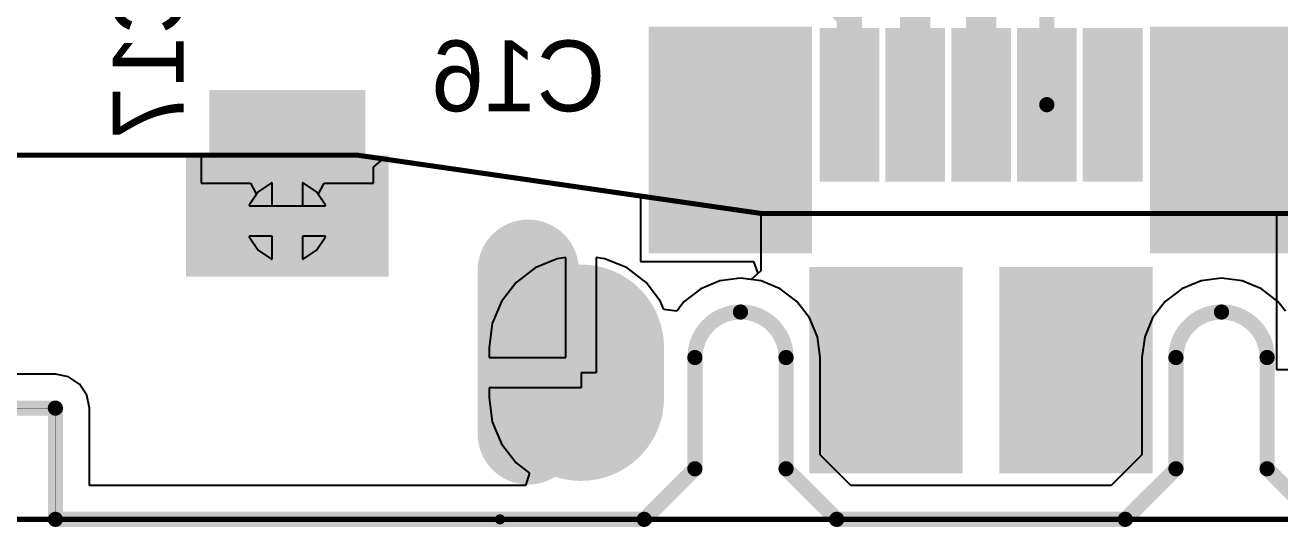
# Model space of a CAD drawing. Header units: millimetres. Extents: x 111 to 521, y 105 to 375.
# Drawn here: x 190.42 to 202.81, y 150.86 to 155.82 of the extents above; entities that cross this region are included whole.
import ezdxf

# ---------------------------------------------------------------- set-up
doc = ezdxf.new("R2010")
doc.units = ezdxf.units.MM
for name, color, linetype in [('BottomLayer', 5, 'Continuous'), ('BottomOverlay', 54, 'Continuous'), ('BottomPaste', 16, 'Continuous'), ('BottomSolder', 6, 'Continuous'), ('DrillDrawing', 1, 'Continuous'), ('KeepOutLayer', 6, 'Continuous'), ('Mechanical1', 6, 'Continuous'), ('Mechanical15', 56, 'Continuous'), ('MidLayer2', 76, 'Continuous'), ('MidLayer3', 90, 'Continuous'), ('MultiLayer', 9, 'Continuous'), ('PadHoleLayer', 156, 'Continuous'), ('TopLayer', 1, 'Continuous'), ('TopSolder', 216, 'Continuous'), ('ViaHoleLayer', 16, 'Continuous')]:
    doc.layers.add(name, color=color, linetype=linetype)

msp = doc.modelspace()

# ---------------------------------------------------------------- linework, layer by layer
at = {"layer": 'BottomLayer'}
for p, q in [((189.863, 154.534), (192.163, 154.534)), ((192.163, 154.534), (192.163, 154.259)), ((193.863, 154.415), (193.959, 154.498)), ((193.863, 154.259), (193.863, 154.415)), ((193.959, 154.498), (196.5, 154.131)), ((192.163, 154.259), (192.648, 154.259)), ((192.708, 154.147), (192.636, 154.04)), ((192.648, 154.259), (192.708, 154.147)), ((193.318, 154.147), (193.378, 154.259)), ((193.39, 154.04), (193.318, 154.147)), ((193.378, 154.259), (193.863, 154.259)), ((192.636, 154.04), (192.635, 154.034)), ((192.635, 154.034), (193.391, 154.034)), ((193.391, 154.034), (193.39, 154.04)), ((196.5, 154.131), (196.5, 153.484)), ((205.013, 153.959), (202.779, 153.959)), ((202.779, 153.959), (202.779, 152.417)), ((192.863, 153.734), (192.635, 153.734)), ((192.635, 153.734), (192.636, 153.728)), ((192.636, 153.728), (192.724, 153.596)), ((192.863, 153.506), (192.863, 153.734)), ((193.391, 153.734), (193.163, 153.734)), ((193.163, 153.734), (193.163, 153.506)), ((193.301, 153.596), (193.39, 153.728)), ((193.39, 153.728), (193.391, 153.734)), ((192.724, 153.596), (192.857, 153.507)), ((193.169, 153.507), (193.301, 153.596)), ((195.763, 153.522), (195.678, 153.511)), ((195.763, 152.534), (195.763, 153.522)), ((196.148, 153.511), (196.063, 153.522)), ((196.063, 153.522), (196.063, 152.384)), ((192.857, 153.507), (192.863, 153.506)), ((193.163, 153.506), (193.169, 153.507)), ((195.459, 153.42), (195.271, 153.276)), ((195.678, 153.511), (195.459, 153.42)), ((196.367, 153.42), (196.148, 153.511)), ((196.555, 153.276), (196.367, 153.42)), ((196.5, 153.484), (197.615, 153.484)), ((197.615, 153.484), (197.66, 153.365)), ((195.271, 153.276), (195.127, 153.088)), ((196.699, 153.088), (196.555, 153.276)), ((197.285, 153.293), (197.095, 153.214)), ((197.488, 153.32), (197.285, 153.293)), ((197.592, 153.306), (197.488, 153.32)), ((197.66, 153.365), (197.592, 153.306)), ((197.095, 153.214), (196.932, 153.089)), ((195.127, 153.088), (195.036, 152.869)), ((196.732, 153.009), (196.699, 153.088)), ((196.932, 153.089), (196.858, 152.992)), ((196.858, 152.992), (196.732, 153.009)), ((195.036, 152.869), (195.005, 152.634)), ((195.005, 152.634), (195.005, 152.534)), ((195.005, 152.534), (195.763, 152.534)), ((202.779, 152.417), (205.013, 152.409)), ((190.723, 152.369), (189.223, 152.369)), ((190.851, 152.344), (190.723, 152.369)), ((190.96, 152.271), (190.851, 152.344)), ((196.063, 152.384), (195.913, 152.384)), ((195.913, 152.384), (195.913, 152.234)), ((191.033, 152.162), (190.96, 152.271)), ((191.058, 152.034), (191.033, 152.162)), ((195.913, 152.234), (195.005, 152.234)), ((195.005, 152.234), (195.005, 152.134)), ((195.005, 152.134), (195.036, 151.899)), ((191.058, 151.269), (191.058, 152.034)), ((195.036, 151.899), (195.127, 151.68)), ((195.127, 151.68), (195.271, 151.492)), ((195.271, 151.492), (195.404, 151.39)), ((195.404, 151.39), (195.364, 151.269)), ((195.364, 151.269), (191.058, 151.269))]:
    msp.add_line(p, q, dxfattribs=at)
for points, const_width in [([(199.863, 155.034), (199.863, 157.034)], 0.3), ([(198.238, 156.234), (198.563, 155.909)], 0.25), ([(199.213, 155.034), (199.213, 156.159)], 0.3), ([(200.513, 155.034), (200.513, 156.159)], 0.15), ([(198.563, 155.034), (198.563, 155.909)], 0.25), ([(193.013, 153.884), (193.013, 154.759)], 0.25), ([(195.392, 151.778), (195.392, 153.398)], 1)]:
    msp.add_lwpolyline(points, dxfattribs=dict(at, const_width=const_width))
for points, const_width in [([(198.5, 155.909, 1), (198.625, 155.909, 1)], 0.125), ([(198.5, 155.909, 1), (198.625, 155.909, 1)], 0.125), ([(198.5, 155.034, 1), (198.625, 155.034, 1)], 0.125), ([(199.138, 155.034, 1), (199.288, 155.034, 1)], 0.15), ([(199.788, 155.034, 1), (199.938, 155.034, 1)], 0.15), ([(200.475, 155.034, 1), (200.55, 155.034, 1)], 0.075), ([(192.95, 154.759, 1), (193.075, 154.759, 1)], 0.125), ([(192.888, 153.884, 1), (193.138, 153.884, 1)], 0.25), ([(192.95, 153.884, 1), (193.075, 153.884, 1)], 0.125), ([(195.142, 153.398, 1), (195.642, 153.398, 1)], 0.5), ([(195.538, 152.634, 1), (196.288, 152.634, 1)], 0.75), ([(195.538, 152.634, 1), (196.288, 152.634, 1)], 0.75), ([(195.538, 152.134, 1), (196.288, 152.134, 1)], 0.75), ([(195.538, 152.134, 1), (196.288, 152.134, 1)], 0.75), ([(195.142, 151.778, 1), (195.642, 151.778, 1)], 0.5)]:
    msp.add_lwpolyline(points, format="xyb", close=True, dxfattribs=dict(at, const_width=const_width))
for points in [[(198.125, 155.734), (196.65, 155.734), (198.125, 153.634), (196.65, 153.634)], [(198.788, 155.724), (198.338, 155.724), (198.788, 154.344), (198.338, 154.344)], [(199.438, 155.724), (198.988, 155.724), (199.438, 154.344), (198.988, 154.344)], [(200.088, 155.724), (199.638, 155.724), (200.088, 154.344), (199.638, 154.344)], [(200.738, 155.724), (200.288, 155.724), (200.738, 154.344), (200.288, 154.344)], [(201.388, 155.724), (200.938, 155.724), (201.388, 154.344), (200.938, 154.344)], [(201.6, 153.634), (203.075, 153.634), (201.6, 155.734), (203.075, 155.734)], [(193.713, 154.409), (193.713, 155.109), (192.313, 154.409), (192.313, 155.109)], [(192.013, 153.334), (194.013, 153.334), (192.013, 154.534), (194.013, 154.534)], [(195.913, 153.384), (195.913, 153.384), (195.913, 151.384)], [(199.613, 153.359), (198.238, 153.359), (199.613, 151.459), (198.238, 151.459)], [(200.113, 151.459), (201.488, 151.459), (200.113, 153.359), (201.488, 153.359)], [(196.663, 152.634), (195.163, 152.634), (196.663, 152.134), (195.163, 152.134)]]:
    msp.add_solid(points, dxfattribs=at)
at = {"layer": 'BottomPaste'}
for points in [[(198.075, 155.684), (196.7, 155.684), (198.075, 153.684), (196.7, 153.684)], [(198.738, 155.674), (198.388, 155.674), (198.738, 154.394), (198.388, 154.394)], [(199.388, 155.674), (199.038, 155.674), (199.388, 154.394), (199.038, 154.394)], [(200.038, 155.674), (199.688, 155.674), (200.038, 154.394), (199.688, 154.394)], [(200.688, 155.674), (200.338, 155.674), (200.688, 154.394), (200.338, 154.394)], [(201.338, 155.674), (200.988, 155.674), (201.338, 154.394), (200.988, 154.394)], [(201.65, 153.684), (203.025, 153.684), (201.65, 155.684), (203.025, 155.684)], [(193.663, 154.459), (193.663, 155.059), (192.363, 154.459), (192.363, 155.059)], [(199.563, 153.309), (198.288, 153.309), (199.563, 151.509), (198.288, 151.509)], [(200.163, 151.509), (201.438, 151.509), (200.163, 153.309), (201.438, 153.309)]]:
    msp.add_solid(points, dxfattribs=at)
at = {"layer": 'BottomSolder'}
for points, const_width in [([(192.853, 153.884, 1), (193.173, 153.884, 1)], 0.32), ([(195.503, 152.634, 1), (196.323, 152.634, 1)], 0.82), ([(195.503, 152.634, 1), (196.323, 152.634, 1)], 0.82), ([(195.503, 152.134, 1), (196.323, 152.134, 1)], 0.82), ([(195.503, 152.134, 1), (196.323, 152.134, 1)], 0.82)]:
    msp.add_lwpolyline(points, format="xyb", close=True, dxfattribs=dict(at, const_width=const_width))
for points in [[(198.195, 155.804), (196.58, 155.804), (198.195, 153.564), (196.58, 153.564)], [(198.858, 155.794), (198.268, 155.794), (198.858, 154.274), (198.268, 154.274)], [(199.508, 155.794), (198.918, 155.794), (199.508, 154.274), (198.918, 154.274)], [(200.158, 155.794), (199.568, 155.794), (200.158, 154.274), (199.568, 154.274)], [(200.808, 155.794), (200.218, 155.794), (200.808, 154.274), (200.218, 154.274)], [(201.458, 155.794), (200.868, 155.794), (201.458, 154.274), (200.868, 154.274)], [(201.53, 153.564), (203.145, 153.564), (201.53, 155.804), (203.145, 155.804)], [(193.783, 154.339), (193.783, 155.179), (192.243, 154.339), (192.243, 155.179)], [(195.913, 153.454), (195.913, 153.454), (195.913, 151.314)], [(199.683, 153.429), (198.168, 153.429), (199.683, 151.389), (198.168, 151.389)], [(200.043, 151.389), (201.558, 151.389), (200.043, 153.429), (201.558, 153.429)], [(196.733, 152.634), (195.093, 152.634), (196.733, 152.134), (195.093, 152.134)]]:
    msp.add_solid(points, dxfattribs=at)
at = {"layer": 'DrillDrawing', "const_width": 0.0038}
for points in [[(189.903, 154.534), (190.753, 154.534)], [(189.223, 152.034), (190.723, 152.034)], [(190.723, 150.934), (190.723, 152.034)], [(190.493, 150.934), (233.763, 150.934)], [(190.493, 150.934), (242.894, 150.934)], [(190.493, 150.934), (263.894, 150.934)], [(190.723, 150.934), (196.538, 150.934)], [(198.438, 150.934), (201.288, 150.934)]]:
    msp.add_lwpolyline(points, dxfattribs=at)
at = {"layer": 'DrillDrawing'}
for points, const_width in [([(190.752, 154.534, 1), (190.754, 154.534, 1)], 0.0019), ([(192.963, 153.884, 1), (193.063, 153.884, 1)], 0.1), ([(190.722, 152.034, 1), (190.724, 152.034, 1)], 0.0019), ([(190.722, 152.034, 1), (190.724, 152.034, 1)], 0.0019), ([(190.492, 150.934, 1), (190.494, 150.934, 1)], 0.0019), ([(190.492, 150.934, 1), (190.494, 150.934, 1)], 0.0019), ([(190.492, 150.934, 1), (190.494, 150.934, 1)], 0.0019), ([(190.722, 150.934, 1), (190.724, 150.934, 1)], 0.0019), ([(190.722, 150.934, 1), (190.724, 150.934, 1)], 0.0019), ([(196.537, 150.934, 1), (196.539, 150.934, 1)], 0.0019), ([(198.437, 150.934, 1), (198.439, 150.934, 1)], 0.0019), ([(201.287, 150.934, 1), (201.289, 150.934, 1)], 0.0019)]:
    msp.add_lwpolyline(points, format="xyb", close=True, dxfattribs=dict(at, const_width=const_width))
at = {"layer": 'KeepOutLayer', "const_width": 0.15}
for points in [[(197.038, 152.534, -0.414214), (197.488, 152.984)], [(197.488, 152.984, -0.414214), (197.938, 152.534)], [(201.788, 152.534, -0.414214), (202.238, 152.984)], [(202.238, 152.984, -0.414214), (202.688, 152.534)]]:
    msp.add_lwpolyline(points, format="xyb", dxfattribs=at)
at = {"layer": 'KeepOutLayer', "const_width": 0.075}
for points in [[(197.45, 152.984, 1), (197.525, 152.984, 1)], [(197.45, 152.984, 1), (197.525, 152.984, 1)], [(202.2, 152.984, 1), (202.275, 152.984, 1)], [(202.2, 152.984, 1), (202.275, 152.984, 1)], [(197, 152.534, 1), (197.075, 152.534, 1)], [(197, 152.534, 1), (197.075, 152.534, 1)], [(197.9, 152.534, 1), (197.975, 152.534, 1)], [(197.9, 152.534, 1), (197.975, 152.534, 1)], [(201.75, 152.534, 1), (201.825, 152.534, 1)], [(201.75, 152.534, 1), (201.825, 152.534, 1)], [(202.65, 152.534, 1), (202.725, 152.534, 1)], [(202.65, 152.534, 1), (202.725, 152.534, 1)], [(190.685, 152.034, 1), (190.76, 152.034, 1)], [(190.685, 152.034, 1), (190.76, 152.034, 1)], [(197, 151.434, 1), (197.075, 151.434, 1)], [(197, 151.434, 1), (197.075, 151.434, 1)], [(197.9, 151.434, 1), (197.975, 151.434, 1)], [(197.9, 151.434, 1), (197.975, 151.434, 1)], [(201.75, 151.434, 1), (201.825, 151.434, 1)], [(201.75, 151.434, 1), (201.825, 151.434, 1)], [(202.65, 151.434, 1), (202.725, 151.434, 1)], [(202.65, 151.434, 1), (202.725, 151.434, 1)], [(190.685, 150.934, 1), (190.76, 150.934, 1)], [(190.685, 150.934, 1), (190.76, 150.934, 1)], [(196.5, 150.934, 1), (196.575, 150.934, 1)], [(196.5, 150.934, 1), (196.575, 150.934, 1)], [(198.4, 150.934, 1), (198.475, 150.934, 1)], [(198.4, 150.934, 1), (198.475, 150.934, 1)], [(201.25, 150.934, 1), (201.325, 150.934, 1)], [(201.25, 150.934, 1), (201.325, 150.934, 1)]]:
    msp.add_lwpolyline(points, format="xyb", close=True, dxfattribs=at)
at = {"layer": 'KeepOutLayer', "const_width": 0.15}
for points in [[(197.038, 151.434), (197.038, 152.534)], [(197.938, 151.434), (197.938, 152.534)], [(201.788, 151.434), (201.788, 152.534)], [(202.688, 151.434), (202.688, 152.534)], [(189.223, 152.034), (190.723, 152.034)], [(190.723, 150.934), (190.723, 152.034)], [(196.538, 150.934), (197.038, 151.434)], [(197.938, 151.434), (198.438, 150.934)], [(201.288, 150.934), (201.788, 151.434)], [(202.688, 151.434), (203.188, 150.934)], [(190.723, 150.934), (196.538, 150.934)], [(198.438, 150.934), (201.288, 150.934)]]:
    msp.add_lwpolyline(points, dxfattribs=at)
at = {"layer": 'Mechanical1', "const_width": 0.1}
for points in [[(197.038, 152.534, -0.414214), (197.488, 152.984)], [(197.488, 152.984, -0.414214), (197.938, 152.534)], [(201.788, 152.534, -0.414214), (202.238, 152.984)], [(202.238, 152.984, -0.414214), (202.688, 152.534)]]:
    msp.add_lwpolyline(points, format="xyb", dxfattribs=at)
at = {"layer": 'Mechanical1', "const_width": 0.05}
for points in [[(197.463, 152.984, 1), (197.513, 152.984, 1)], [(197.463, 152.984, 1), (197.513, 152.984, 1)], [(202.213, 152.984, 1), (202.263, 152.984, 1)], [(202.213, 152.984, 1), (202.263, 152.984, 1)], [(197.013, 152.534, 1), (197.063, 152.534, 1)], [(197.013, 152.534, 1), (197.063, 152.534, 1)], [(197.913, 152.534, 1), (197.963, 152.534, 1)], [(197.913, 152.534, 1), (197.963, 152.534, 1)], [(201.763, 152.534, 1), (201.813, 152.534, 1)], [(201.763, 152.534, 1), (201.813, 152.534, 1)], [(202.663, 152.534, 1), (202.713, 152.534, 1)], [(202.663, 152.534, 1), (202.713, 152.534, 1)], [(197.013, 151.434, 1), (197.063, 151.434, 1)], [(197.013, 151.434, 1), (197.063, 151.434, 1)], [(197.913, 151.434, 1), (197.963, 151.434, 1)], [(197.913, 151.434, 1), (197.963, 151.434, 1)], [(201.763, 151.434, 1), (201.813, 151.434, 1)], [(201.763, 151.434, 1), (201.813, 151.434, 1)], [(202.663, 151.434, 1), (202.713, 151.434, 1)], [(202.663, 151.434, 1), (202.713, 151.434, 1)], [(195.088, 150.934, 1), (195.138, 150.934, 1)], [(196.513, 150.934, 1), (196.563, 150.934, 1)], [(196.513, 150.934, 1), (196.563, 150.934, 1)], [(198.413, 150.934, 1), (198.463, 150.934, 1)], [(198.413, 150.934, 1), (198.463, 150.934, 1)], [(201.263, 150.934, 1), (201.313, 150.934, 1)], [(201.263, 150.934, 1), (201.313, 150.934, 1)]]:
    msp.add_lwpolyline(points, format="xyb", close=True, dxfattribs=at)
at = {"layer": 'Mechanical1', "const_width": 0.1}
for points in [[(197.038, 151.434), (197.038, 152.534)], [(197.938, 151.434), (197.938, 152.534)], [(201.788, 151.434), (201.788, 152.534)], [(202.688, 151.434), (202.688, 152.534)], [(196.538, 150.934), (197.038, 151.434)], [(197.938, 151.434), (198.438, 150.934)], [(201.288, 150.934), (201.788, 151.434)], [(202.688, 151.434), (203.188, 150.934)], [(195.113, 150.934), (196.538, 150.934)], [(198.438, 150.934), (201.288, 150.934)]]:
    msp.add_lwpolyline(points, dxfattribs=at)
at = {"layer": 'Mechanical15', "const_width": 0.05}
for points in [[(189.863, 154.534), (193.713, 154.534)], [(193.713, 154.534), (197.688, 153.959)], [(197.688, 153.959), (205.013, 153.959)], [(187.363, 150.934), (195.911, 150.934)], [(195.911, 150.934), (205.013, 150.934)]]:
    msp.add_lwpolyline(points, dxfattribs=at)
at = {"layer": 'Mechanical15', "const_width": 0.025}
for points in [[(193.701, 154.534, 1), (193.726, 154.534, 1)], [(193.701, 154.534, 1), (193.726, 154.534, 1)], [(197.675, 153.959, 1), (197.7, 153.959, 1)], [(197.675, 153.959, 1), (197.7, 153.959, 1)], [(195.898, 150.934, 1), (195.923, 150.934, 1)], [(195.898, 150.934, 1), (195.923, 150.934, 1)]]:
    msp.add_lwpolyline(points, format="xyb", close=True, dxfattribs=at)
at = {"layer": 'MidLayer2'}
for p, q in [((189.863, 154.534), (193.713, 154.534)), ((193.713, 154.534), (197.688, 153.959)), ((192.724, 154.172), (192.636, 154.04)), ((192.857, 154.261), (192.724, 154.172)), ((192.863, 154.262), (192.857, 154.261)), ((192.863, 154.034), (192.863, 154.262)), ((193.169, 154.261), (193.163, 154.262)), ((193.163, 154.262), (193.163, 154.034)), ((193.301, 154.172), (193.169, 154.261)), ((193.39, 154.04), (193.301, 154.172)), ((192.636, 154.04), (192.635, 154.034)), ((192.635, 154.034), (192.863, 154.034)), ((193.163, 154.034), (193.391, 154.034)), ((193.391, 154.034), (193.39, 154.04)), ((197.688, 153.959), (197.688, 153.39)), ((205.013, 153.959), (202.779, 153.959)), ((202.779, 153.959), (202.779, 152.417)), ((192.863, 153.734), (192.635, 153.734)), ((192.635, 153.734), (192.636, 153.728)), ((192.636, 153.728), (192.724, 153.596)), ((192.863, 153.506), (192.863, 153.734)), ((193.391, 153.734), (193.163, 153.734)), ((193.163, 153.734), (193.163, 153.506)), ((193.301, 153.596), (193.39, 153.728)), ((193.39, 153.728), (193.391, 153.734)), ((192.724, 153.596), (192.857, 153.507)), ((193.169, 153.507), (193.301, 153.596)), ((195.763, 153.522), (195.678, 153.511)), ((195.763, 152.534), (195.763, 153.522)), ((196.148, 153.511), (196.063, 153.522)), ((196.063, 153.522), (196.063, 152.384)), ((192.857, 153.507), (192.863, 153.506)), ((193.163, 153.506), (193.169, 153.507)), ((195.459, 153.42), (195.271, 153.276)), ((195.678, 153.511), (195.459, 153.42)), ((196.367, 153.42), (196.148, 153.511)), ((196.555, 153.276), (196.367, 153.42)), ((195.271, 153.276), (195.127, 153.088)), ((196.699, 153.088), (196.555, 153.276)), ((197.285, 153.293), (197.095, 153.214)), ((197.488, 153.32), (197.285, 153.293)), ((197.592, 153.306), (197.488, 153.32)), ((197.688, 153.39), (197.592, 153.306)), ((197.095, 153.214), (196.932, 153.089)), ((195.127, 153.088), (195.036, 152.869)), ((196.732, 153.009), (196.699, 153.088)), ((196.932, 153.089), (196.858, 152.992)), ((196.858, 152.992), (196.732, 153.009)), ((195.036, 152.869), (195.005, 152.634)), ((195.005, 152.634), (195.005, 152.534)), ((195.005, 152.534), (195.763, 152.534)), ((202.779, 152.417), (205.013, 152.409)), ((190.723, 152.369), (189.223, 152.369)), ((190.851, 152.344), (190.723, 152.369)), ((190.96, 152.271), (190.851, 152.344)), ((196.063, 152.384), (195.913, 152.384)), ((195.913, 152.384), (195.913, 152.234)), ((191.033, 152.162), (190.96, 152.271)), ((191.058, 152.034), (191.033, 152.162)), ((195.913, 152.234), (195.005, 152.234)), ((195.005, 152.234), (195.005, 152.134)), ((195.005, 152.134), (195.036, 151.899)), ((191.058, 151.269), (191.058, 152.034)), ((195.036, 151.899), (195.127, 151.68)), ((195.127, 151.68), (195.271, 151.492)), ((195.271, 151.492), (195.404, 151.39)), ((195.404, 151.39), (195.364, 151.269)), ((195.364, 151.269), (191.058, 151.269))]:
    msp.add_line(p, q, dxfattribs=at)
for points, const_width in [([(192.888, 153.884, 1), (193.138, 153.884, 1)], 0.25), ([(195.142, 153.398, 1), (195.642, 153.398, 1)], 0.5), ([(195.538, 152.634, 1), (196.288, 152.634, 1)], 0.75), ([(195.538, 152.634, 1), (196.288, 152.634, 1)], 0.75), ([(195.538, 152.134, 1), (196.288, 152.134, 1)], 0.75), ([(195.538, 152.134, 1), (196.288, 152.134, 1)], 0.75), ([(195.142, 151.778, 1), (195.642, 151.778, 1)], 0.5)]:
    msp.add_lwpolyline(points, format="xyb", close=True, dxfattribs=dict(at, const_width=const_width))
at = {"layer": 'MidLayer2', "const_width": 1}
msp.add_lwpolyline([(195.392, 151.778), (195.392, 153.398)], dxfattribs=at)
at = {"layer": 'MidLayer2'}
for points in [[(195.913, 153.384), (195.913, 153.384), (195.913, 151.384)], [(196.663, 152.634), (195.163, 152.634), (196.663, 152.134), (195.163, 152.134)]]:
    msp.add_solid(points, dxfattribs=at)
at = {"layer": 'MidLayer3'}
for p, q in [((189.863, 154.534), (193.713, 154.534)), ((193.713, 154.534), (197.688, 153.959)), ((192.724, 154.172), (192.636, 154.04)), ((192.857, 154.261), (192.724, 154.172)), ((192.863, 154.262), (192.857, 154.261)), ((192.863, 154.034), (192.863, 154.262)), ((193.169, 154.261), (193.163, 154.262)), ((193.163, 154.262), (193.163, 154.034)), ((193.301, 154.172), (193.169, 154.261)), ((193.39, 154.04), (193.301, 154.172)), ((192.636, 154.04), (192.635, 154.034)), ((192.635, 154.034), (192.863, 154.034)), ((193.163, 154.034), (193.391, 154.034)), ((193.391, 154.034), (193.39, 154.04)), ((197.688, 153.959), (197.688, 153.39)), ((205.013, 153.959), (202.779, 153.959)), ((202.779, 153.959), (202.779, 152.417)), ((192.863, 153.734), (192.635, 153.734)), ((192.635, 153.734), (192.636, 153.728)), ((192.636, 153.728), (192.724, 153.596)), ((192.863, 153.506), (192.863, 153.734)), ((193.391, 153.734), (193.163, 153.734)), ((193.163, 153.734), (193.163, 153.506)), ((193.301, 153.596), (193.39, 153.728)), ((193.39, 153.728), (193.391, 153.734)), ((192.724, 153.596), (192.857, 153.507)), ((193.169, 153.507), (193.301, 153.596)), ((195.763, 153.522), (195.678, 153.511)), ((195.763, 152.534), (195.763, 153.522)), ((196.148, 153.511), (196.063, 153.522)), ((196.063, 153.522), (196.063, 152.384)), ((192.857, 153.507), (192.863, 153.506)), ((193.163, 153.506), (193.169, 153.507)), ((195.459, 153.42), (195.271, 153.276)), ((195.678, 153.511), (195.459, 153.42)), ((196.367, 153.42), (196.148, 153.511)), ((196.555, 153.276), (196.367, 153.42)), ((195.271, 153.276), (195.127, 153.088)), ((196.699, 153.088), (196.555, 153.276)), ((197.285, 153.293), (197.095, 153.214)), ((197.488, 153.32), (197.285, 153.293)), ((197.592, 153.306), (197.488, 153.32)), ((197.688, 153.39), (197.592, 153.306)), ((197.095, 153.214), (196.932, 153.089)), ((195.127, 153.088), (195.036, 152.869)), ((196.732, 153.009), (196.699, 153.088)), ((196.932, 153.089), (196.858, 152.992)), ((196.858, 152.992), (196.732, 153.009)), ((195.036, 152.869), (195.005, 152.634)), ((195.005, 152.634), (195.005, 152.534)), ((195.005, 152.534), (195.763, 152.534)), ((202.779, 152.417), (205.013, 152.409)), ((190.723, 152.369), (189.223, 152.369)), ((190.851, 152.344), (190.723, 152.369)), ((190.96, 152.271), (190.851, 152.344)), ((196.063, 152.384), (195.913, 152.384)), ((195.913, 152.384), (195.913, 152.234)), ((191.033, 152.162), (190.96, 152.271)), ((191.058, 152.034), (191.033, 152.162)), ((195.913, 152.234), (195.005, 152.234)), ((195.005, 152.234), (195.005, 152.134)), ((195.005, 152.134), (195.036, 151.899)), ((191.058, 151.269), (191.058, 152.034)), ((195.036, 151.899), (195.127, 151.68)), ((195.127, 151.68), (195.271, 151.492)), ((195.271, 151.492), (195.404, 151.39)), ((195.404, 151.39), (195.364, 151.269)), ((195.364, 151.269), (191.058, 151.269))]:
    msp.add_line(p, q, dxfattribs=at)
for points, const_width in [([(192.888, 153.884, 1), (193.138, 153.884, 1)], 0.25), ([(195.538, 152.634, 1), (196.288, 152.634, 1)], 0.75), ([(195.538, 152.634, 1), (196.288, 152.634, 1)], 0.75), ([(195.538, 152.134, 1), (196.288, 152.134, 1)], 0.75), ([(195.538, 152.134, 1), (196.288, 152.134, 1)], 0.75)]:
    msp.add_lwpolyline(points, format="xyb", close=True, dxfattribs=dict(at, const_width=const_width))
for points in [[(195.913, 153.384), (195.913, 153.384), (195.913, 151.384)], [(196.663, 152.634), (195.163, 152.634), (196.663, 152.134), (195.163, 152.134)]]:
    msp.add_solid(points, dxfattribs=at)
at = {"layer": 'MultiLayer'}
for p, q in [((189.863, 154.534), (193.713, 154.534)), ((193.713, 154.534), (197.688, 153.959)), ((197.688, 153.959), (205.013, 153.959))]:
    msp.add_line(p, q, dxfattribs=at)
for points, const_width in [([(192.888, 153.884, 1), (193.138, 153.884, 1)], 0.25), ([(195.538, 152.634, 1), (196.288, 152.634, 1)], 0.75), ([(195.538, 152.634, 1), (196.288, 152.634, 1)], 0.75), ([(195.538, 152.134, 1), (196.288, 152.134, 1)], 0.75), ([(195.538, 152.134, 1), (196.288, 152.134, 1)], 0.75)]:
    msp.add_lwpolyline(points, format="xyb", close=True, dxfattribs=dict(at, const_width=const_width))
for points in [[(195.913, 153.384), (195.913, 153.384), (195.913, 151.384)], [(196.663, 152.634), (195.163, 152.634), (196.663, 152.134), (195.163, 152.134)]]:
    msp.add_solid(points, dxfattribs=at)
at = {"layer": 'PadHoleLayer', "const_width": 0.3}
for points in [[(196.213, 152.034, -1), (195.613, 152.034), (195.613, 152.734, -1), (196.213, 152.734)], [(195.763, 152.384, 1), (196.063, 152.384, 1)]]:
    msp.add_lwpolyline(points, format="xyb", close=True, dxfattribs=at)
at = {"layer": 'TopLayer'}
for p, q in [((189.863, 154.534), (193.713, 154.534)), ((193.713, 154.534), (197.688, 153.959)), ((192.724, 154.172), (192.636, 154.04)), ((192.857, 154.261), (192.724, 154.172)), ((192.863, 154.262), (192.857, 154.261)), ((192.863, 154.034), (192.863, 154.262)), ((193.169, 154.261), (193.163, 154.262)), ((193.163, 154.262), (193.163, 154.034)), ((193.301, 154.172), (193.169, 154.261)), ((193.39, 154.04), (193.301, 154.172)), ((192.636, 154.04), (192.635, 154.034)), ((192.635, 154.034), (192.863, 154.034)), ((193.163, 154.034), (193.391, 154.034)), ((193.391, 154.034), (193.39, 154.04)), ((197.688, 153.959), (204.677, 153.959)), ((192.863, 153.734), (192.635, 153.734)), ((192.635, 153.734), (192.636, 153.728)), ((192.636, 153.728), (192.724, 153.596)), ((192.863, 153.506), (192.863, 153.734)), ((193.391, 153.734), (193.163, 153.734)), ((193.163, 153.734), (193.163, 153.506)), ((193.301, 153.596), (193.39, 153.728)), ((193.39, 153.728), (193.391, 153.734)), ((192.724, 153.596), (192.857, 153.507)), ((193.169, 153.507), (193.301, 153.596)), ((195.763, 153.522), (195.678, 153.511)), ((195.763, 152.534), (195.763, 153.522)), ((196.148, 153.511), (196.063, 153.522)), ((196.063, 153.522), (196.063, 152.384)), ((192.857, 153.507), (192.863, 153.506)), ((193.163, 153.506), (193.169, 153.507)), ((195.459, 153.42), (195.271, 153.276)), ((195.678, 153.511), (195.459, 153.42)), ((196.367, 153.42), (196.148, 153.511)), ((196.555, 153.276), (196.367, 153.42)), ((195.271, 153.276), (195.127, 153.088)), ((196.699, 153.088), (196.555, 153.276)), ((197.285, 153.293), (197.095, 153.214)), ((197.488, 153.32), (197.285, 153.293)), ((197.691, 153.293), (197.488, 153.32)), ((197.881, 153.214), (197.691, 153.293)), ((202.035, 153.293), (201.845, 153.214)), ((202.238, 153.32), (202.035, 153.293)), ((202.441, 153.293), (202.238, 153.32)), ((202.631, 153.214), (202.441, 153.293)), ((197.095, 153.214), (196.932, 153.089)), ((198.043, 153.089), (197.881, 153.214)), ((201.845, 153.214), (201.682, 153.089)), ((202.793, 153.089), (202.631, 153.214)), ((195.127, 153.088), (195.036, 152.869)), ((196.732, 153.009), (196.699, 153.088)), ((196.932, 153.089), (196.858, 152.992)), ((198.168, 152.927), (198.043, 153.089)), ((201.682, 153.089), (201.557, 152.927)), ((202.868, 152.992), (202.793, 153.089)), ((196.858, 152.992), (196.732, 153.009)), ((198.247, 152.737), (198.168, 152.927)), ((201.557, 152.927), (201.479, 152.737)), ((195.036, 152.869), (195.005, 152.634)), ((198.274, 152.534), (198.247, 152.737)), ((201.479, 152.737), (201.452, 152.534)), ((195.005, 152.634), (195.005, 152.534)), ((195.005, 152.534), (195.763, 152.534)), ((198.273, 151.573), (198.273, 152.534)), ((198.273, 152.534), (198.274, 152.534)), ((201.452, 152.534), (201.452, 152.534)), ((201.452, 152.534), (201.452, 151.573)), ((190.723, 152.369), (189.223, 152.369)), ((190.851, 152.344), (190.723, 152.369)), ((190.96, 152.271), (190.851, 152.344)), ((196.063, 152.384), (195.913, 152.384)), ((195.913, 152.384), (195.913, 152.234)), ((191.033, 152.162), (190.96, 152.271)), ((191.058, 152.034), (191.033, 152.162)), ((195.913, 152.234), (195.005, 152.234)), ((195.005, 152.234), (195.005, 152.134)), ((195.005, 152.134), (195.036, 151.899)), ((191.058, 151.269), (191.058, 152.034)), ((195.036, 151.899), (195.127, 151.68)), ((195.127, 151.68), (195.271, 151.492)), ((198.577, 151.269), (198.273, 151.573)), ((201.452, 151.573), (201.149, 151.269)), ((195.271, 151.492), (195.404, 151.39)), ((195.404, 151.39), (195.364, 151.269)), ((195.364, 151.269), (191.058, 151.269)), ((201.149, 151.269), (198.577, 151.269))]:
    msp.add_line(p, q, dxfattribs=at)
for points, const_width in [([(193.371, 153.884, 1), (192.655, 153.884, 1)], 0.25), ([(192.888, 153.884, 1), (193.138, 153.884, 1)], 0.25), ([(192.592, 153.884, 1), (192.717, 153.884, 1)], 0.125), ([(193.308, 153.884, 1), (193.433, 153.884, 1)], 0.125), ([(195.142, 153.398, 1), (195.642, 153.398, 1)], 0.5), ([(195.538, 152.634, 1), (196.288, 152.634, 1)], 0.75), ([(195.538, 152.634, 1), (196.288, 152.634, 1)], 0.75), ([(195.538, 152.134, 1), (196.288, 152.134, 1)], 0.75), ([(195.538, 152.134, 1), (196.288, 152.134, 1)], 0.75), ([(195.142, 151.778, 1), (195.642, 151.778, 1)], 0.5)]:
    msp.add_lwpolyline(points, format="xyb", close=True, dxfattribs=dict(at, const_width=const_width))
at = {"layer": 'TopLayer', "const_width": 1}
msp.add_lwpolyline([(195.392, 151.778), (195.392, 153.398)], dxfattribs=at)
at = {"layer": 'TopLayer'}
for points in [[(195.913, 153.384), (195.913, 153.384), (195.913, 151.384)], [(196.663, 152.634), (195.163, 152.634), (196.663, 152.134), (195.163, 152.134)]]:
    msp.add_solid(points, dxfattribs=at)
at = {"layer": 'TopSolder'}
for points, const_width in [([(192.853, 153.884, 1), (193.173, 153.884, 1)], 0.32), ([(195.503, 152.634, 1), (196.323, 152.634, 1)], 0.82), ([(195.503, 152.634, 1), (196.323, 152.634, 1)], 0.82), ([(195.503, 152.134, 1), (196.323, 152.134, 1)], 0.82), ([(195.503, 152.134, 1), (196.323, 152.134, 1)], 0.82)]:
    msp.add_lwpolyline(points, format="xyb", close=True, dxfattribs=dict(at, const_width=const_width))
for points in [[(195.913, 153.454), (195.913, 153.454), (195.913, 151.314)], [(196.733, 152.634), (195.093, 152.634), (196.733, 152.134), (195.093, 152.134)]]:
    msp.add_solid(points, dxfattribs=at)
at = {"layer": 'ViaHoleLayer', "const_width": 0.1}
msp.add_lwpolyline([(192.963, 153.884, 1), (193.063, 153.884, 1)], format="xyb", close=True, dxfattribs=at)

# ---------------------------------------------------------------- texts
at = {"layer": 'BottomOverlay', "text_generation_flag": 2}
for s, rotation, p in [('C17', 90, (191.988, 156.409)), ('C16', 360, (196.153, 154.969))]:
    msp.add_text(s, height=0.7, rotation=rotation, dxfattribs=at).set_placement(p)

doc.saveas('drawing.dxf')
